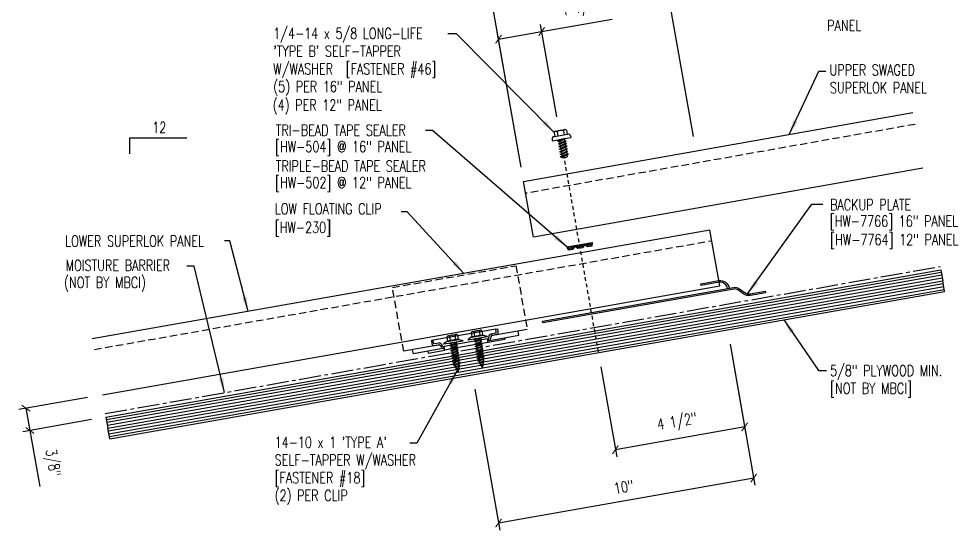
# Model space of a CAD drawing. Header units: inches. Extents: x 74.8 to 129.6, y 61.8 to 102.1.
# Drawn here: x 74.84 to 107.04, y 65.02 to 82.56 of the extents above; entities that cross this region are included whole.
import ezdxf
from ezdxf.enums import TextEntityAlignment as Align

# ---------------------------------------------------------------- set-up
doc = ezdxf.new("R2010")
doc.units = ezdxf.units.IN
doc.header["$MEASUREMENT"] = 0
for name, pattern in [('CENTER2', [1.125, 0.75, -0.125, 0.125, -0.125]), ('DASH2', [0.1875, 0.125, -0.0625]), ('HIDDEN', [0.375, 0.25, -0.125]), ('HIDDEN2', [0.1875, 0.125, -0.0625])]:
    doc.linetypes.add(name, pattern=pattern)
for name, color, linetype in [('BARRIER', 253, 'CENTER2'), ('clip', 5, 'Continuous'), ('DIM', 2, 'Continuous'), ('FASTENER', 9, 'Continuous'), ('MARK', 1, 'Continuous'), ('PANEL', 11, 'Continuous'), ('STLA', 10, 'Continuous'), ('TAPE', 8, 'Continuous'), ('TEXT', 2, 'Continuous'), ('WOOD', 3, 'Continuous')]:
    doc.layers.add(name, color=color, linetype=linetype)
doc.styles.add('ANNTEXT', font='romans.shx', dxfattribs={"height": 0.375})
doc.styles.add('TEXT', font='SIMPLEX', dxfattribs={"width": 0.75, "height": 6})
doc.styles.add('TEXT1', font='ROMANS.shx', dxfattribs={"width": 0.75, "height": 0.375})
doc.dimstyles.new('DETAIL', dxfattribs={"dimscale": 4, "dimtxt": 0.375, "dimasz": 0.0625, "dimexe": 0.0625, "dimexo": 0.125, "dimgap": 0.0625, "dimtad": 1, "dimdec": 4, "dimzin": 3, "dimdsep": 46, "dimlunit": 4, "dimtxsty": 'TEXT1', "dimblk": 'ARCHTICK', "dimcen": 0.0625, "dimclrd": 7, "dimclre": 7, "dimclrt": 2, "dimadec": 0, "dimazin": 0, "dimtfac": 0.59375, "dimtdec": 4, "dimtmove": 0, "dimatfit": 3, "dimfxl": 0, "dimfrac": 2, "dimtolj": 1, "dimtzin": 3, "dimarcsym": 0})
doc.dimstyles.new('DETAIL$7', dxfattribs={"dimscale": 4, "dimtxt": 6, "dimasz": 0.125, "dimexe": 0.0625, "dimexo": 0.125, "dimgap": 0.0625, "dimtad": 1, "dimdec": 5, "dimzin": 3, "dimdsep": 46, "dimlunit": 4, "dimtxsty": 'TEXT', "dimblk": 'ARCHTICK', "dimcen": 0.0625, "dimclrd": 7, "dimclre": 7, "dimclrt": 2, "dimadec": 0, "dimazin": 0, "dimtfac": 0.666667, "dimtdec": 5, "dimtmove": 0, "dimatfit": 3, "dimfxl": 0, "dimfrac": 2, "dimtolj": 1, "dimtzin": 3, "dimarcsym": 0})

# ---------------------------------------------------------------- blocks, each defined once
blk = doc.blocks.new('st10')
at = {"layer": 'FASTENER'}
for p, q in [((-0.217, 0.114), (-0.326, 0.059)), ((-0.326, 0.059), (-0.326, 0.049)), ((-0.326, 0.049), (0.326, 0.049)), ((-0.217, 0.114), (0.217, 0.114)), ((-0.193, 0.137), (0.193, 0.137)), ((-0.193, 0.119), (0.193, 0.119)), ((-0.181, 0.276), (-0.181, 0.137)), ((-0.181, 0.137), (0.181, 0.137)), ((-0.135, 0.302), (0.135, 0.302)), ((-0.129, 0.035), (-0.124, 0.037)), ((-0.096, 0.017), (-0.129, 0.035)), ((-0.129, -0.049), (0.096, 0.015)), ((-0.124, 0.037), (-0.08, 0.037)), ((-0.096, 0.017), (-0.025, 0.037)), ((-0.089, 0.276), (-0.089, 0.137)), ((-0.08, 0.037), (0.08, 0.037)), ((-0.08, 0.021), (-0.08, -0.035)), ((0.08, 0.037), (0.08, 0.011)), ((0.089, 0.276), (0.089, 0.137)), ((0.129, -0.003), (0.096, 0.015)), ((0.181, 0.276), (0.181, 0.137)), ((0.217, 0.114), (0.326, 0.059)), ((0.326, 0.059), (0.326, 0.049)), ((-0.096, -0.068), (-0.129, -0.049)), ((-0.129, -0.134), (0.096, -0.069)), ((-0.096, -0.152), (-0.129, -0.134)), ((-0.129, -0.218), (0.096, -0.154)), ((-0.096, -0.237), (-0.129, -0.218)), ((-0.129, -0.303), (0.096, -0.238)), ((-0.096, -0.321), (-0.129, -0.303)), ((-0.096, -0.068), (0.129, -0.004)), ((-0.096, -0.152), (0.129, -0.088)), ((-0.096, -0.237), (0.129, -0.172)), ((-0.096, -0.321), (0.129, -0.257)), ((-0.08, -0.063), (-0.08, -0.12)), ((-0.08, -0.148), (-0.08, -0.204)), ((-0.08, -0.232), (-0.08, -0.288)), ((-0.08, -0.317), (-0.08, -0.373)), ((0.08, -0.016), (0.08, -0.074)), ((0.08, -0.102), (0.08, -0.158)), ((0.08, -0.186), (0.08, -0.243)), ((0.08, -0.27), (0.08, -0.327)), ((0.129, -0.088), (0.096, -0.069)), ((0.129, -0.172), (0.096, -0.154)), ((0.129, -0.257), (0.096, -0.238)), ((-0.129, -0.387), (0.096, -0.323)), ((-0.096, -0.406), (-0.129, -0.387)), ((-0.129, -0.471), (0.096, -0.407)), ((-0.096, -0.49), (-0.129, -0.471)), ((-0.129, -0.556), (0.096, -0.491)), ((-0.096, -0.575), (-0.129, -0.556)), ((-0.129, -0.64), (0.096, -0.576)), ((-0.096, -0.659), (-0.129, -0.64)), ((-0.096, -0.406), (0.129, -0.341)), ((-0.096, -0.49), (0.129, -0.426)), ((-0.096, -0.575), (0.129, -0.51)), ((-0.096, -0.659), (0.129, -0.595)), ((-0.08, -0.401), (-0.08, -0.457)), ((-0.08, -0.485), (-0.08, -0.542)), ((-0.08, -0.57), (-0.08, -0.626)), ((0.08, -0.355), (0.08, -0.412)), ((0.08, -0.44), (0.08, -0.496)), ((0.08, -0.524), (0.08, -0.58)), ((0.129, -0.341), (0.096, -0.323)), ((0.129, -0.426), (0.096, -0.407)), ((0.129, -0.51), (0.096, -0.491)), ((0.129, -0.595), (0.096, -0.576)), ((-0.121, -0.722), (0.092, -0.662)), ((-0.088, -0.741), (-0.121, -0.722)), ((-0.095, -0.799), (0.071, -0.752)), ((-0.061, -0.818), (-0.095, -0.799)), ((-0.088, -0.741), (0.125, -0.68)), ((-0.063, -0.877), (0.034, -0.847)), ((-0.029, -0.895), (-0.063, -0.877)), ((-0.061, -0.818), (0.104, -0.771)), ((-0.029, -0.895), (0.068, -0.866)), ((0.068, -0.866), (0.034, -0.847)), ((0.104, -0.771), (0.071, -0.752)), ((0.125, -0.68), (0.092, -0.662))]:
    blk.add_line(p, q, dxfattribs=at)
blk.add_lwpolyline([(-0.331, 0.037), (-0.331, 0.049), (0.331, 0.049), (0.331, 0.037)], close=True, dxfattribs=at)
for centre, radius, start, end in [((-0.193, 0.128), 0.00894, 90, 270), ((-0.135, 0.25), 0.0527, 29.8754, 150.1246), ((0, 0.138), 0.164, 56.9974, 123.0026), ((0.135, 0.25), 0.0527, 29.8754, 150.1246), ((0.193, 0.128), 0.00894, 270, 90), ((-0.676, -0.642), 0.757, 358.2537, 2.5109), ((0.676, -0.642), 0.757, 180.9696, 185.1765), ((0.676, -0.642), 0.757, 187.255, 191.3837), ((0.676, -0.642), 0.757, 193.4363, 197.6723), ((0.676, -0.642), 0.757, 199.1495, 206.7351), ((-0.676, -0.642), 0.757, 333.2649, 342.2085), ((-0.676, -0.642), 0.757, 343.5473, 349.3968), ((-0.676, -0.642), 0.757, 351.6648, 356.0901)]:
    blk.add_arc(centre, radius, start, end, dxfattribs=at)
blk = doc.blocks.new('MB_PESBL')
blk.add_lwpolyline([(0.244, -0.128, 0.409426), (0, 0.128), (-0.628, 0.128), (-0.628, 0.187), (0, 0.187, -0.414518), (0.303, -0.128)], format="xyb")
blk.add_lwpolyline([(1.5, -0.503), (0.977, -0.503, -0.198912), (0.76, -0.413), (0.59, -0.242, 0.198912), (0.457, -0.188), (-6.19, -0.188), (-6.19, -0.128), (0.457, -0.128, -0.198912), (0.632, -0.2), (0.803, -0.37, 0.198912), (0.977, -0.443), (1.5, -0.443)], format="xyb", close=True)
blk = doc.blocks.new('_ArchTick')
at = {"color": 0, "linetype": 'ByBlock', "const_width": 0.15}
blk.add_lwpolyline([(-0.5, -0.5), (0.5, 0.5)], dxfattribs=at)
blk = doc.blocks.new('*D15')
at = {"layer": 'DEFPOINTS', "color": 0}
for p in [(99.134, 71.895), (94.702, 71.113), (95.289, 67.785)]:
    blk.add_point(p, dxfattribs=at)
at = {"layer": 'DIM', "color": 7, "lineweight": -2}
for p, q in [((99.221, 71.403), (99.764, 68.321)), ((94.789, 70.621), (95.333, 67.539)), ((99.721, 68.567), (95.289, 67.785))]:
    blk.add_line(p, q, dxfattribs=at)
at = {"layer": 'DIM', "color": 7, "lineweight": -2, "xscale": 0.25, "yscale": 0.25, "zscale": 0.25}
for p, rotation in [((99.721, 68.567), 10.0068631985313), ((95.289, 67.785), 190.0068631985314)]:
    blk.add_blockref('_ArchTick', p, dxfattribs=dict(at, rotation=rotation))
at = {"layer": 'DIM', "color": 2, "insert": (97.412, 68.704), "char_height": 0.375, "attachment_point": 5, "rotation": 10.0069, "style": 'TEXT1'}
blk.add_mtext('\\A1;4 1/2"', dxfattribs=at)
blk = doc.blocks.new('*D16')
at = {"layer": 'DEFPOINTS', "color": 0}
for p in [(96.974, 84.118), (98.052, 78.029), (92.144, 76.983)]:
    blk.add_point(p, dxfattribs=at)
at = {"layer": 'DIM', "color": 7, "lineweight": -2}
for p, q in [((91.066, 83.072), (96.974, 84.118)), ((97.965, 78.522), (96.93, 84.364)), ((92.057, 77.475), (91.022, 83.318))]:
    blk.add_line(p, q, dxfattribs=at)
at = {"layer": 'DIM', "color": 7, "lineweight": -2, "xscale": 0.25, "yscale": 0.25, "zscale": 0.25}
for p, rotation in [((96.974, 84.118), 10.04325831607526), ((91.066, 83.072), 190.0432583160753)]:
    blk.add_blockref('_ArchTick', p, dxfattribs=dict(at, rotation=rotation))
at = {"layer": 'DIM', "color": 2, "insert": (93.937, 84.061), "char_height": 0.375, "attachment_point": 5, "rotation": 10.0433, "style": 'TEXT1'}
blk.add_mtext('\\A1;6"', dxfattribs=at)
blk = doc.blocks.new('*D17')
at = {"layer": 'DEFPOINTS', "color": 0}
for p in [(92.761, 82.12), (93.364, 78.699), (92.144, 76.983)]:
    blk.add_point(p, dxfattribs=at)
at = {"layer": 'DIM', "color": 7, "lineweight": -2}
for p, q in [((92.761, 82.12), (95.184, 82.547)), ((93.278, 79.191), (92.718, 82.367)), ((92.057, 77.475), (91.241, 82.106)), ((91.284, 81.86), (92.761, 82.12))]:
    blk.add_line(p, q, dxfattribs=at)
at = {"layer": 'DIM', "color": 7, "lineweight": -2, "xscale": 0.25, "yscale": 0.25, "zscale": 0.25}
for p, rotation in [((92.761, 82.12), 9.99999999999981), ((91.284, 81.86), 189.9999999999998)]:
    blk.add_blockref('_ArchTick', p, dxfattribs=dict(at, rotation=rotation))
at = {"layer": 'DIM', "color": 2, "insert": (94.126, 82.905), "char_height": 0.375, "attachment_point": 5, "rotation": 10, "style": 'TEXT1'}
blk.add_mtext('\\A1;1 1/2"', dxfattribs=at)
blk = doc.blocks.new('*X5')
at = {"color": 0}
for p, q in [((-0.434, 0.135), (-0.434, 0.135)), ((-0.434, 0.123), (-0.434, 0.123)), ((-0.422, 0.141), (-0.422, 0.141)), ((-0.422, 0.129), (-0.422, 0.129)), ((-0.422, 0.117), (-0.422, 0.117)), ((-0.422, 0.105), (-0.422, 0.105)), ((-0.422, 0.094), (-0.422, 0.094)), ((-0.422, 0.082), (-0.422, 0.082)), ((-0.41, 0.135), (-0.41, 0.135)), ((-0.41, 0.123), (-0.41, 0.123)), ((-0.41, 0.111), (-0.41, 0.111)), ((-0.41, 0.1), (-0.41, 0.1)), ((-0.41, 0.088), (-0.41, 0.088)), ((-0.41, 0.076), (-0.41, 0.076)), ((-0.41, 0.064), (-0.41, 0.064)), ((-0.41, 0.053), (-0.41, 0.053)), ((-0.41, 0.041), (-0.41, 0.041)), ((-0.398, 0.141), (-0.398, 0.141)), ((-0.398, 0.129), (-0.398, 0.129)), ((-0.398, 0.117), (-0.398, 0.117)), ((-0.398, 0.105), (-0.398, 0.105)), ((-0.398, 0.094), (-0.398, 0.094)), ((-0.398, 0.082), (-0.398, 0.082)), ((-0.398, 0.07), (-0.398, 0.07)), ((-0.398, 0.059), (-0.398, 0.059)), ((-0.398, 0.047), (-0.398, 0.047)), ((-0.398, 0.035), (-0.398, 0.035)), ((-0.398, 0.023), (-0.398, 0.023)), ((-0.387, 0.135), (-0.387, 0.135)), ((-0.387, 0.123), (-0.387, 0.123)), ((-0.387, 0.111), (-0.387, 0.111)), ((-0.387, 0.1), (-0.387, 0.1)), ((-0.387, 0.088), (-0.387, 0.088)), ((-0.387, 0.076), (-0.387, 0.076)), ((-0.387, 0.064), (-0.387, 0.064)), ((-0.387, 0.053), (-0.387, 0.053)), ((-0.387, 0.041), (-0.387, 0.041)), ((-0.387, 0.029), (-0.387, 0.029)), ((-0.375, 0.141), (-0.375, 0.141)), ((-0.375, 0.129), (-0.375, 0.129)), ((-0.375, 0.117), (-0.375, 0.117)), ((-0.375, 0.105), (-0.375, 0.105)), ((-0.375, 0.094), (-0.375, 0.094)), ((-0.375, 0.082), (-0.375, 0.082)), ((-0.375, 0.07), (-0.375, 0.07)), ((-0.375, 0.059), (-0.375, 0.059)), ((-0.375, 0.047), (-0.375, 0.047)), ((-0.375, 0.035), (-0.375, 0.035)), ((-0.375, 0.023), (-0.375, 0.023)), ((-0.363, 0.135), (-0.363, 0.135)), ((-0.363, 0.123), (-0.363, 0.123)), ((-0.363, 0.111), (-0.363, 0.111)), ((-0.363, 0.1), (-0.363, 0.1)), ((-0.363, 0.088), (-0.363, 0.088)), ((-0.363, 0.076), (-0.363, 0.076)), ((-0.363, 0.064), (-0.363, 0.064)), ((-0.363, 0.053), (-0.363, 0.053)), ((-0.363, 0.041), (-0.363, 0.041)), ((-0.363, 0.029), (-0.363, 0.029)), ((-0.352, 0.141), (-0.352, 0.141)), ((-0.352, 0.129), (-0.352, 0.129)), ((-0.352, 0.117), (-0.352, 0.117)), ((-0.352, 0.105), (-0.352, 0.105)), ((-0.352, 0.094), (-0.352, 0.094)), ((-0.352, 0.082), (-0.352, 0.082)), ((-0.352, 0.07), (-0.352, 0.07)), ((-0.352, 0.059), (-0.352, 0.059)), ((-0.352, 0.047), (-0.352, 0.047)), ((-0.352, 0.035), (-0.352, 0.035)), ((-0.352, 0.023), (-0.352, 0.023)), ((-0.34, 0.135), (-0.34, 0.135)), ((-0.34, 0.123), (-0.34, 0.123)), ((-0.34, 0.111), (-0.34, 0.111)), ((-0.34, 0.1), (-0.34, 0.1)), ((-0.34, 0.088), (-0.34, 0.088)), ((-0.34, 0.076), (-0.34, 0.076)), ((-0.34, 0.064), (-0.34, 0.064)), ((-0.34, 0.053), (-0.34, 0.053)), ((-0.34, 0.041), (-0.34, 0.041)), ((-0.34, 0.029), (-0.34, 0.029)), ((-0.328, 0.141), (-0.328, 0.141)), ((-0.328, 0.129), (-0.328, 0.129)), ((-0.328, 0.117), (-0.328, 0.117)), ((-0.328, 0.105), (-0.328, 0.105)), ((-0.328, 0.094), (-0.328, 0.094)), ((-0.328, 0.082), (-0.328, 0.082)), ((-0.328, 0.07), (-0.328, 0.07)), ((-0.328, 0.059), (-0.328, 0.059)), ((-0.328, 0.047), (-0.328, 0.047)), ((-0.328, 0.035), (-0.328, 0.035)), ((-0.328, 0.023), (-0.328, 0.023)), ((-0.316, 0.135), (-0.316, 0.135)), ((-0.316, 0.123), (-0.316, 0.123)), ((-0.316, 0.111), (-0.316, 0.111)), ((-0.316, 0.1), (-0.316, 0.1)), ((-0.316, 0.088), (-0.316, 0.088)), ((-0.316, 0.076), (-0.316, 0.076)), ((-0.316, 0.064), (-0.316, 0.064)), ((-0.316, 0.053), (-0.316, 0.053)), ((-0.316, 0.041), (-0.316, 0.041)), ((-0.316, 0.029), (-0.316, 0.029)), ((-0.305, 0.141), (-0.305, 0.141)), ((-0.305, 0.129), (-0.305, 0.129)), ((-0.305, 0.117), (-0.305, 0.117)), ((-0.305, 0.105), (-0.305, 0.105)), ((-0.305, 0.094), (-0.305, 0.094)), ((-0.305, 0.082), (-0.305, 0.082)), ((-0.305, 0.07), (-0.305, 0.07)), ((-0.305, 0.059), (-0.305, 0.059)), ((-0.305, 0.047), (-0.305, 0.047)), ((-0.305, 0.035), (-0.305, 0.035)), ((-0.305, 0.023), (-0.305, 0.023)), ((-0.293, 0.135), (-0.293, 0.135)), ((-0.293, 0.123), (-0.293, 0.123)), ((-0.293, 0.111), (-0.293, 0.111)), ((-0.293, 0.1), (-0.293, 0.1)), ((-0.293, 0.088), (-0.293, 0.088)), ((-0.293, 0.076), (-0.293, 0.076)), ((-0.293, 0.064), (-0.293, 0.064)), ((-0.293, 0.053), (-0.293, 0.053)), ((-0.293, 0.041), (-0.293, 0.041)), ((-0.293, 0.029), (-0.293, 0.029)), ((-0.281, 0.141), (-0.281, 0.141)), ((-0.281, 0.129), (-0.281, 0.129)), ((-0.281, 0.117), (-0.281, 0.117)), ((-0.281, 0.105), (-0.281, 0.105)), ((-0.281, 0.094), (-0.281, 0.094)), ((-0.281, 0.082), (-0.281, 0.082)), ((-0.281, 0.07), (-0.281, 0.07)), ((-0.281, 0.059), (-0.281, 0.059)), ((-0.281, 0.047), (-0.281, 0.047)), ((-0.281, 0.035), (-0.281, 0.035)), ((-0.281, 0.023), (-0.281, 0.023)), ((-0.27, 0.135), (-0.27, 0.135)), ((-0.27, 0.123), (-0.27, 0.123)), ((-0.27, 0.111), (-0.27, 0.111)), ((-0.27, 0.1), (-0.27, 0.1)), ((-0.27, 0.088), (-0.27, 0.088)), ((-0.27, 0.076), (-0.27, 0.076)), ((-0.27, 0.064), (-0.27, 0.064)), ((-0.27, 0.053), (-0.27, 0.053)), ((-0.27, 0.041), (-0.27, 0.041)), ((-0.27, 0.029), (-0.27, 0.029)), ((-0.258, 0.141), (-0.258, 0.141)), ((-0.258, 0.129), (-0.258, 0.129)), ((-0.258, 0.117), (-0.258, 0.117)), ((-0.258, 0.105), (-0.258, 0.105)), ((-0.258, 0.094), (-0.258, 0.094)), ((-0.258, 0.082), (-0.258, 0.082)), ((-0.258, 0.07), (-0.258, 0.07)), ((-0.258, 0.059), (-0.258, 0.059)), ((-0.258, 0.047), (-0.258, 0.047)), ((-0.258, 0.035), (-0.258, 0.035)), ((-0.258, 0.023), (-0.258, 0.023)), ((-0.246, 0.135), (-0.246, 0.135)), ((-0.246, 0.123), (-0.246, 0.123)), ((-0.246, 0.111), (-0.246, 0.111)), ((-0.246, 0.1), (-0.246, 0.1)), ((-0.246, 0.088), (-0.246, 0.088)), ((-0.246, 0.076), (-0.246, 0.076)), ((-0.246, 0.064), (-0.246, 0.064)), ((-0.246, 0.053), (-0.246, 0.053)), ((-0.246, 0.041), (-0.246, 0.041)), ((-0.234, 0.141), (-0.234, 0.141)), ((-0.234, 0.129), (-0.234, 0.129)), ((-0.234, 0.117), (-0.234, 0.117)), ((-0.234, 0.105), (-0.234, 0.105)), ((-0.234, 0.094), (-0.234, 0.094)), ((-0.234, 0.082), (-0.234, 0.082)), ((-0.234, 0.07), (-0.234, 0.07)), ((-0.234, 0.059), (-0.234, 0.059)), ((-0.234, 0.047), (-0.234, 0.047)), ((-0.223, 0.135), (-0.223, 0.135)), ((-0.223, 0.123), (-0.223, 0.123)), ((-0.223, 0.111), (-0.223, 0.111)), ((-0.223, 0.1), (-0.223, 0.1)), ((-0.223, 0.088), (-0.223, 0.088)), ((-0.223, 0.076), (-0.223, 0.076)), ((-0.223, 0.064), (-0.223, 0.064)), ((-0.211, 0.141), (-0.211, 0.141)), ((-0.211, 0.129), (-0.211, 0.129)), ((-0.211, 0.117), (-0.211, 0.117)), ((-0.211, 0.105), (-0.211, 0.105)), ((-0.211, 0.094), (-0.211, 0.094)), ((-0.211, 0.082), (-0.211, 0.082)), ((-0.211, 0.07), (-0.211, 0.07)), ((-0.199, 0.135), (-0.199, 0.135)), ((-0.199, 0.123), (-0.199, 0.123)), ((-0.199, 0.111), (-0.199, 0.111)), ((-0.199, 0.1), (-0.199, 0.1)), ((-0.199, 0.088), (-0.199, 0.088)), ((-0.188, 0.141), (-0.188, 0.141)), ((-0.188, 0.129), (-0.188, 0.129)), ((-0.188, 0.117), (-0.188, 0.117)), ((-0.188, 0.105), (-0.188, 0.105)), ((-0.188, 0.094), (-0.188, 0.094)), ((-0.176, 0.135), (-0.176, 0.135)), ((-0.176, 0.123), (-0.176, 0.123)), ((-0.176, 0.111), (-0.176, 0.111)), ((-0.164, 0.141), (-0.164, 0.141)), ((-0.164, 0.129), (-0.164, 0.129)), ((-0.164, 0.117), (-0.164, 0.117)), ((-0.164, 0.105), (-0.164, 0.105)), ((-0.152, 0.135), (-0.152, 0.135)), ((-0.152, 0.123), (-0.152, 0.123)), ((-0.152, 0.111), (-0.152, 0.111)), ((-0.152, 0.1), (-0.152, 0.1)), ((-0.141, 0.141), (-0.141, 0.141)), ((-0.141, 0.129), (-0.141, 0.129)), ((-0.141, 0.117), (-0.141, 0.117)), ((-0.141, 0.105), (-0.141, 0.105)), ((-0.141, 0.094), (-0.141, 0.094)), ((-0.141, 0.082), (-0.141, 0.082)), ((-0.129, 0.135), (-0.129, 0.135)), ((-0.129, 0.123), (-0.129, 0.123)), ((-0.129, 0.111), (-0.129, 0.111)), ((-0.129, 0.1), (-0.129, 0.1)), ((-0.129, 0.088), (-0.129, 0.088)), ((-0.129, 0.076), (-0.129, 0.076)), ((-0.117, 0.141), (-0.117, 0.141)), ((-0.117, 0.129), (-0.117, 0.129)), ((-0.117, 0.117), (-0.117, 0.117)), ((-0.117, 0.105), (-0.117, 0.105)), ((-0.117, 0.094), (-0.117, 0.094)), ((-0.117, 0.082), (-0.117, 0.082)), ((-0.117, 0.07), (-0.117, 0.07)), ((-0.117, 0.059), (-0.117, 0.059)), ((-0.105, 0.135), (-0.105, 0.135)), ((-0.105, 0.123), (-0.105, 0.123)), ((-0.105, 0.111), (-0.105, 0.111)), ((-0.105, 0.1), (-0.105, 0.1)), ((-0.105, 0.088), (-0.105, 0.088)), ((-0.105, 0.076), (-0.105, 0.076)), ((-0.105, 0.064), (-0.105, 0.064)), ((-0.105, 0.053), (-0.105, 0.053)), ((-0.094, 0.141), (-0.094, 0.141)), ((-0.094, 0.129), (-0.094, 0.129)), ((-0.094, 0.117), (-0.094, 0.117)), ((-0.094, 0.105), (-0.094, 0.105)), ((-0.094, 0.094), (-0.094, 0.094)), ((-0.094, 0.082), (-0.094, 0.082)), ((-0.094, 0.07), (-0.094, 0.07)), ((-0.094, 0.059), (-0.094, 0.059)), ((-0.094, 0.047), (-0.094, 0.047)), ((-0.094, 0.035), (-0.094, 0.035)), ((-0.082, 0.135), (-0.082, 0.135)), ((-0.082, 0.123), (-0.082, 0.123)), ((-0.082, 0.111), (-0.082, 0.111)), ((-0.082, 0.1), (-0.082, 0.1)), ((-0.082, 0.088), (-0.082, 0.088)), ((-0.082, 0.076), (-0.082, 0.076)), ((-0.082, 0.064), (-0.082, 0.064)), ((-0.082, 0.053), (-0.082, 0.053)), ((-0.082, 0.041), (-0.082, 0.041)), ((-0.082, 0.029), (-0.082, 0.029)), ((-0.07, 0.141), (-0.07, 0.141)), ((-0.07, 0.129), (-0.07, 0.129)), ((-0.07, 0.117), (-0.07, 0.117)), ((-0.07, 0.105), (-0.07, 0.105)), ((-0.07, 0.094), (-0.07, 0.094)), ((-0.07, 0.082), (-0.07, 0.082)), ((-0.07, 0.07), (-0.07, 0.07)), ((-0.07, 0.059), (-0.07, 0.059)), ((-0.07, 0.047), (-0.07, 0.047)), ((-0.07, 0.035), (-0.07, 0.035)), ((-0.07, 0.023), (-0.07, 0.023)), ((-0.059, 0.135), (-0.059, 0.135)), ((-0.059, 0.123), (-0.059, 0.123)), ((-0.059, 0.111), (-0.059, 0.111)), ((-0.059, 0.1), (-0.059, 0.1)), ((-0.059, 0.088), (-0.059, 0.088)), ((-0.059, 0.076), (-0.059, 0.076)), ((-0.059, 0.064), (-0.059, 0.064)), ((-0.059, 0.053), (-0.059, 0.053)), ((-0.059, 0.041), (-0.059, 0.041)), ((-0.059, 0.029), (-0.059, 0.029)), ((-0.047, 0.141), (-0.047, 0.141)), ((-0.047, 0.129), (-0.047, 0.129)), ((-0.047, 0.117), (-0.047, 0.117)), ((-0.047, 0.105), (-0.047, 0.105)), ((-0.047, 0.094), (-0.047, 0.094)), ((-0.047, 0.082), (-0.047, 0.082)), ((-0.047, 0.07), (-0.047, 0.07)), ((-0.047, 0.059), (-0.047, 0.059)), ((-0.047, 0.047), (-0.047, 0.047)), ((-0.047, 0.035), (-0.047, 0.035)), ((-0.047, 0.023), (-0.047, 0.023)), ((-0.035, 0.135), (-0.035, 0.135)), ((-0.035, 0.123), (-0.035, 0.123)), ((-0.035, 0.111), (-0.035, 0.111)), ((-0.035, 0.1), (-0.035, 0.1)), ((-0.035, 0.088), (-0.035, 0.088)), ((-0.035, 0.076), (-0.035, 0.076)), ((-0.035, 0.064), (-0.035, 0.064)), ((-0.035, 0.053), (-0.035, 0.053)), ((-0.035, 0.041), (-0.035, 0.041)), ((-0.035, 0.029), (-0.035, 0.029)), ((-0.023, 0.141), (-0.023, 0.141)), ((-0.023, 0.129), (-0.023, 0.129)), ((-0.023, 0.117), (-0.023, 0.117)), ((-0.023, 0.105), (-0.023, 0.105)), ((-0.023, 0.094), (-0.023, 0.094)), ((-0.023, 0.082), (-0.023, 0.082)), ((-0.023, 0.07), (-0.023, 0.07)), ((-0.023, 0.059), (-0.023, 0.059)), ((-0.023, 0.047), (-0.023, 0.047)), ((-0.023, 0.035), (-0.023, 0.035)), ((-0.023, 0.023), (-0.023, 0.023)), ((-0.012, 0.135), (-0.012, 0.135)), ((-0.012, 0.123), (-0.012, 0.123)), ((-0.012, 0.111), (-0.012, 0.111)), ((-0.012, 0.1), (-0.012, 0.1)), ((-0.012, 0.088), (-0.012, 0.088)), ((-0.012, 0.076), (-0.012, 0.076)), ((-0.012, 0.064), (-0.012, 0.064)), ((-0.012, 0.053), (-0.012, 0.053)), ((-0.012, 0.041), (-0.012, 0.041)), ((-0.012, 0.029), (-0.012, 0.029)), ((0, 0.141), (0, 0.141)), ((0, 0.129), (0, 0.129)), ((0, 0.117), (0, 0.117)), ((0, 0.105), (0, 0.105)), ((0, 0.094), (0, 0.094)), ((0, 0.082), (0, 0.082)), ((0, 0.07), (0, 0.07)), ((0, 0.059), (0, 0.059)), ((0, 0.047), (0, 0.047)), ((0, 0.035), (0, 0.035)), ((0, 0.023), (0, 0.023)), ((0.012, 0.135), (0.012, 0.135)), ((0.012, 0.123), (0.012, 0.123)), ((0.012, 0.111), (0.012, 0.111)), ((0.012, 0.1), (0.012, 0.1)), ((0.012, 0.088), (0.012, 0.088)), ((0.012, 0.076), (0.012, 0.076)), ((0.012, 0.064), (0.012, 0.064)), ((0.012, 0.053), (0.012, 0.053)), ((0.012, 0.041), (0.012, 0.041)), ((0.012, 0.029), (0.012, 0.029)), ((0.023, 0.141), (0.023, 0.141)), ((0.023, 0.129), (0.023, 0.129)), ((0.023, 0.117), (0.023, 0.117)), ((0.023, 0.105), (0.023, 0.105)), ((0.023, 0.094), (0.023, 0.094)), ((0.023, 0.082), (0.023, 0.082)), ((0.023, 0.07), (0.023, 0.07)), ((0.023, 0.059), (0.023, 0.059)), ((0.023, 0.047), (0.023, 0.047)), ((0.023, 0.035), (0.023, 0.035)), ((0.023, 0.023), (0.023, 0.023)), ((0.035, 0.135), (0.035, 0.135)), ((0.035, 0.123), (0.035, 0.123)), ((0.035, 0.111), (0.035, 0.111)), ((0.035, 0.1), (0.035, 0.1)), ((0.035, 0.088), (0.035, 0.088)), ((0.035, 0.076), (0.035, 0.076)), ((0.035, 0.064), (0.035, 0.064)), ((0.035, 0.053), (0.035, 0.053)), ((0.035, 0.041), (0.035, 0.041)), ((0.035, 0.029), (0.035, 0.029)), ((0.047, 0.141), (0.047, 0.141)), ((0.047, 0.129), (0.047, 0.129)), ((0.047, 0.117), (0.047, 0.117)), ((0.047, 0.105), (0.047, 0.105)), ((0.047, 0.094), (0.047, 0.094)), ((0.047, 0.082), (0.047, 0.082)), ((0.047, 0.07), (0.047, 0.07)), ((0.047, 0.059), (0.047, 0.059)), ((0.047, 0.047), (0.047, 0.047)), ((0.047, 0.035), (0.047, 0.035)), ((0.047, 0.023), (0.047, 0.023)), ((0.059, 0.135), (0.059, 0.135)), ((0.059, 0.123), (0.059, 0.123)), ((0.059, 0.111), (0.059, 0.111)), ((0.059, 0.1), (0.059, 0.1)), ((0.059, 0.088), (0.059, 0.088)), ((0.059, 0.076), (0.059, 0.076)), ((0.059, 0.064), (0.059, 0.064)), ((0.059, 0.053), (0.059, 0.053)), ((0.059, 0.041), (0.059, 0.041)), ((0.059, 0.029), (0.059, 0.029)), ((0.07, 0.141), (0.07, 0.141)), ((0.07, 0.129), (0.07, 0.129)), ((0.07, 0.117), (0.07, 0.117)), ((0.07, 0.105), (0.07, 0.105)), ((0.07, 0.094), (0.07, 0.094)), ((0.07, 0.082), (0.07, 0.082)), ((0.07, 0.07), (0.07, 0.07)), ((0.07, 0.059), (0.07, 0.059)), ((0.07, 0.047), (0.07, 0.047)), ((0.07, 0.035), (0.07, 0.035)), ((0.07, 0.023), (0.07, 0.023)), ((0.082, 0.135), (0.082, 0.135)), ((0.082, 0.123), (0.082, 0.123)), ((0.082, 0.111), (0.082, 0.111)), ((0.082, 0.1), (0.082, 0.1)), ((0.082, 0.088), (0.082, 0.088)), ((0.082, 0.076), (0.082, 0.076)), ((0.082, 0.064), (0.082, 0.064)), ((0.082, 0.053), (0.082, 0.053)), ((0.082, 0.041), (0.082, 0.041)), ((0.082, 0.029), (0.082, 0.029)), ((0.094, 0.141), (0.094, 0.141)), ((0.094, 0.129), (0.094, 0.129)), ((0.094, 0.117), (0.094, 0.117)), ((0.094, 0.105), (0.094, 0.105)), ((0.094, 0.094), (0.094, 0.094)), ((0.094, 0.082), (0.094, 0.082)), ((0.094, 0.07), (0.094, 0.07)), ((0.094, 0.059), (0.094, 0.059)), ((0.094, 0.047), (0.094, 0.047)), ((0.094, 0.035), (0.094, 0.035)), ((0.105, 0.135), (0.105, 0.135)), ((0.105, 0.123), (0.105, 0.123)), ((0.105, 0.111), (0.105, 0.111)), ((0.105, 0.1), (0.105, 0.1)), ((0.105, 0.088), (0.105, 0.088)), ((0.105, 0.076), (0.105, 0.076)), ((0.105, 0.064), (0.105, 0.064)), ((0.105, 0.053), (0.105, 0.053)), ((0.117, 0.141), (0.117, 0.141)), ((0.117, 0.129), (0.117, 0.129)), ((0.117, 0.117), (0.117, 0.117)), ((0.117, 0.105), (0.117, 0.105)), ((0.117, 0.094), (0.117, 0.094)), ((0.117, 0.082), (0.117, 0.082)), ((0.117, 0.07), (0.117, 0.07)), ((0.117, 0.059), (0.117, 0.059)), ((0.129, 0.135), (0.129, 0.135)), ((0.129, 0.123), (0.129, 0.123)), ((0.129, 0.111), (0.129, 0.111)), ((0.129, 0.1), (0.129, 0.1)), ((0.129, 0.088), (0.129, 0.088)), ((0.129, 0.076), (0.129, 0.076)), ((0.141, 0.141), (0.141, 0.141)), ((0.141, 0.129), (0.141, 0.129)), ((0.141, 0.117), (0.141, 0.117)), ((0.141, 0.105), (0.141, 0.105)), ((0.141, 0.094), (0.141, 0.094)), ((0.141, 0.082), (0.141, 0.082)), ((0.152, 0.135), (0.152, 0.135)), ((0.152, 0.123), (0.152, 0.123)), ((0.152, 0.111), (0.152, 0.111)), ((0.152, 0.1), (0.152, 0.1)), ((0.164, 0.141), (0.164, 0.141)), ((0.164, 0.129), (0.164, 0.129)), ((0.164, 0.117), (0.164, 0.117)), ((0.164, 0.105), (0.164, 0.105)), ((0.176, 0.135), (0.176, 0.135)), ((0.176, 0.123), (0.176, 0.123)), ((0.176, 0.111), (0.176, 0.111)), ((0.188, 0.141), (0.188, 0.141)), ((0.188, 0.129), (0.188, 0.129)), ((0.188, 0.117), (0.188, 0.117)), ((0.188, 0.105), (0.188, 0.105)), ((0.188, 0.094), (0.188, 0.094)), ((0.199, 0.135), (0.199, 0.135)), ((0.199, 0.123), (0.199, 0.123)), ((0.199, 0.111), (0.199, 0.111)), ((0.199, 0.1), (0.199, 0.1)), ((0.199, 0.088), (0.199, 0.088)), ((0.211, 0.141), (0.211, 0.141)), ((0.211, 0.129), (0.211, 0.129)), ((0.211, 0.117), (0.211, 0.117)), ((0.211, 0.105), (0.211, 0.105)), ((0.211, 0.094), (0.211, 0.094)), ((0.211, 0.082), (0.211, 0.082)), ((0.211, 0.07), (0.211, 0.07)), ((0.223, 0.135), (0.223, 0.135)), ((0.223, 0.123), (0.223, 0.123)), ((0.223, 0.111), (0.223, 0.111)), ((0.223, 0.1), (0.223, 0.1)), ((0.223, 0.088), (0.223, 0.088)), ((0.223, 0.076), (0.223, 0.076)), ((0.223, 0.064), (0.223, 0.064)), ((0.234, 0.141), (0.234, 0.141)), ((0.234, 0.129), (0.234, 0.129)), ((0.234, 0.117), (0.234, 0.117)), ((0.234, 0.105), (0.234, 0.105)), ((0.234, 0.094), (0.234, 0.094)), ((0.234, 0.082), (0.234, 0.082)), ((0.234, 0.07), (0.234, 0.07)), ((0.234, 0.059), (0.234, 0.059)), ((0.234, 0.047), (0.234, 0.047)), ((0.246, 0.135), (0.246, 0.135)), ((0.246, 0.123), (0.246, 0.123)), ((0.246, 0.111), (0.246, 0.111)), ((0.246, 0.1), (0.246, 0.1)), ((0.246, 0.088), (0.246, 0.088)), ((0.246, 0.076), (0.246, 0.076)), ((0.246, 0.064), (0.246, 0.064)), ((0.246, 0.053), (0.246, 0.053)), ((0.246, 0.041), (0.246, 0.041)), ((0.258, 0.141), (0.258, 0.141)), ((0.258, 0.129), (0.258, 0.129)), ((0.258, 0.117), (0.258, 0.117)), ((0.258, 0.105), (0.258, 0.105)), ((0.258, 0.094), (0.258, 0.094)), ((0.258, 0.082), (0.258, 0.082)), ((0.258, 0.07), (0.258, 0.07)), ((0.258, 0.059), (0.258, 0.059)), ((0.258, 0.047), (0.258, 0.047)), ((0.258, 0.035), (0.258, 0.035)), ((0.258, 0.023), (0.258, 0.023)), ((0.27, 0.135), (0.27, 0.135)), ((0.27, 0.123), (0.27, 0.123)), ((0.27, 0.111), (0.27, 0.111)), ((0.27, 0.1), (0.27, 0.1)), ((0.27, 0.088), (0.27, 0.088)), ((0.27, 0.076), (0.27, 0.076)), ((0.27, 0.064), (0.27, 0.064)), ((0.27, 0.053), (0.27, 0.053)), ((0.27, 0.041), (0.27, 0.041)), ((0.27, 0.029), (0.27, 0.029)), ((0.281, 0.141), (0.281, 0.141)), ((0.281, 0.129), (0.281, 0.129)), ((0.281, 0.117), (0.281, 0.117)), ((0.281, 0.105), (0.281, 0.105)), ((0.281, 0.094), (0.281, 0.094)), ((0.281, 0.082), (0.281, 0.082)), ((0.281, 0.07), (0.281, 0.07)), ((0.281, 0.059), (0.281, 0.059)), ((0.281, 0.047), (0.281, 0.047)), ((0.281, 0.035), (0.281, 0.035)), ((0.281, 0.023), (0.281, 0.023)), ((0.293, 0.135), (0.293, 0.135)), ((0.293, 0.123), (0.293, 0.123)), ((0.293, 0.111), (0.293, 0.111)), ((0.293, 0.1), (0.293, 0.1)), ((0.293, 0.088), (0.293, 0.088)), ((0.293, 0.076), (0.293, 0.076)), ((0.293, 0.064), (0.293, 0.064)), ((0.293, 0.053), (0.293, 0.053)), ((0.293, 0.041), (0.293, 0.041)), ((0.293, 0.029), (0.293, 0.029)), ((0.305, 0.141), (0.305, 0.141)), ((0.305, 0.129), (0.305, 0.129)), ((0.305, 0.117), (0.305, 0.117)), ((0.305, 0.105), (0.305, 0.105)), ((0.305, 0.094), (0.305, 0.094)), ((0.305, 0.082), (0.305, 0.082)), ((0.305, 0.07), (0.305, 0.07)), ((0.305, 0.059), (0.305, 0.059)), ((0.305, 0.047), (0.305, 0.047)), ((0.305, 0.035), (0.305, 0.035)), ((0.305, 0.023), (0.305, 0.023)), ((0.316, 0.135), (0.316, 0.135)), ((0.316, 0.123), (0.316, 0.123)), ((0.316, 0.111), (0.316, 0.111)), ((0.316, 0.1), (0.316, 0.1)), ((0.316, 0.088), (0.316, 0.088)), ((0.316, 0.076), (0.316, 0.076)), ((0.316, 0.064), (0.316, 0.064)), ((0.316, 0.053), (0.316, 0.053)), ((0.316, 0.041), (0.316, 0.041)), ((0.316, 0.029), (0.316, 0.029)), ((0.328, 0.141), (0.328, 0.141)), ((0.328, 0.129), (0.328, 0.129)), ((0.328, 0.117), (0.328, 0.117)), ((0.328, 0.105), (0.328, 0.105)), ((0.328, 0.094), (0.328, 0.094)), ((0.328, 0.082), (0.328, 0.082)), ((0.328, 0.07), (0.328, 0.07)), ((0.328, 0.059), (0.328, 0.059)), ((0.328, 0.047), (0.328, 0.047)), ((0.328, 0.035), (0.328, 0.035)), ((0.328, 0.023), (0.328, 0.023)), ((0.34, 0.135), (0.34, 0.135)), ((0.34, 0.123), (0.34, 0.123)), ((0.34, 0.111), (0.34, 0.111)), ((0.34, 0.1), (0.34, 0.1)), ((0.34, 0.088), (0.34, 0.088)), ((0.34, 0.076), (0.34, 0.076)), ((0.34, 0.064), (0.34, 0.064)), ((0.34, 0.053), (0.34, 0.053)), ((0.34, 0.041), (0.34, 0.041)), ((0.34, 0.029), (0.34, 0.029)), ((0.352, 0.141), (0.352, 0.141)), ((0.352, 0.129), (0.352, 0.129)), ((0.352, 0.117), (0.352, 0.117)), ((0.352, 0.105), (0.352, 0.105)), ((0.352, 0.094), (0.352, 0.094)), ((0.352, 0.082), (0.352, 0.082)), ((0.352, 0.07), (0.352, 0.07)), ((0.352, 0.059), (0.352, 0.059)), ((0.352, 0.047), (0.352, 0.047)), ((0.352, 0.035), (0.352, 0.035)), ((0.352, 0.023), (0.352, 0.023)), ((0.363, 0.135), (0.363, 0.135)), ((0.363, 0.123), (0.363, 0.123)), ((0.363, 0.111), (0.363, 0.111)), ((0.363, 0.1), (0.363, 0.1)), ((0.363, 0.088), (0.363, 0.088)), ((0.363, 0.076), (0.363, 0.076)), ((0.363, 0.064), (0.363, 0.064)), ((0.363, 0.053), (0.363, 0.053)), ((0.363, 0.041), (0.363, 0.041)), ((0.363, 0.029), (0.363, 0.029)), ((0.375, 0.141), (0.375, 0.141)), ((0.375, 0.129), (0.375, 0.129)), ((0.375, 0.117), (0.375, 0.117)), ((0.375, 0.105), (0.375, 0.105)), ((0.375, 0.094), (0.375, 0.094)), ((0.375, 0.082), (0.375, 0.082)), ((0.375, 0.07), (0.375, 0.07)), ((0.375, 0.059), (0.375, 0.059)), ((0.375, 0.047), (0.375, 0.047)), ((0.375, 0.035), (0.375, 0.035)), ((0.375, 0.023), (0.375, 0.023)), ((0.387, 0.135), (0.387, 0.135)), ((0.387, 0.123), (0.387, 0.123)), ((0.387, 0.111), (0.387, 0.111)), ((0.387, 0.1), (0.387, 0.1)), ((0.387, 0.088), (0.387, 0.088)), ((0.387, 0.076), (0.387, 0.076)), ((0.387, 0.064), (0.387, 0.064)), ((0.387, 0.053), (0.387, 0.053)), ((0.387, 0.041), (0.387, 0.041)), ((0.387, 0.029), (0.387, 0.029)), ((0.398, 0.141), (0.398, 0.141)), ((0.398, 0.129), (0.398, 0.129)), ((0.398, 0.117), (0.398, 0.117)), ((0.398, 0.105), (0.398, 0.105)), ((0.398, 0.094), (0.398, 0.094)), ((0.398, 0.082), (0.398, 0.082)), ((0.398, 0.07), (0.398, 0.07)), ((0.398, 0.059), (0.398, 0.059)), ((0.398, 0.047), (0.398, 0.047)), ((0.398, 0.035), (0.398, 0.035)), ((0.398, 0.023), (0.398, 0.023)), ((0.41, 0.135), (0.41, 0.135)), ((0.41, 0.123), (0.41, 0.123)), ((0.41, 0.111), (0.41, 0.111)), ((0.41, 0.1), (0.41, 0.1)), ((0.41, 0.088), (0.41, 0.088)), ((0.41, 0.076), (0.41, 0.076)), ((0.41, 0.064), (0.41, 0.064)), ((0.41, 0.053), (0.41, 0.053)), ((0.41, 0.041), (0.41, 0.041)), ((0.422, 0.141), (0.422, 0.141)), ((0.422, 0.129), (0.422, 0.129)), ((0.422, 0.117), (0.422, 0.117)), ((0.422, 0.105), (0.422, 0.105)), ((0.422, 0.094), (0.422, 0.094)), ((0.422, 0.082), (0.422, 0.082)), ((0.434, 0.135), (0.434, 0.135)), ((0.434, 0.123), (0.434, 0.123))]:
    blk.add_line(p, q, dxfattribs=at)
blk = doc.blocks.new('TRIBEAD')
at = {"layer": 'TAPE', "color": 9}
blk.add_lwpolyline([(-0.403, 0.018), (-0.442, 0.141), (0.442, 0.141), (0.403, 0.018), (0.26, 0.018), (0.17, 0.109), (0.079, 0.018), (0, 0.018), (-0.079, 0.018), (-0.17, 0.109), (-0.26, 0.018)], close=True, dxfattribs=at)
at = {"layer": 'TAPE', "color": 251}
blk.add_blockref('*X5', (0, 0), dxfattribs=at)
blk = doc.blocks.new('*D18')
at = {"layer": 'DEFPOINTS', "color": 0}
for p in [(99.134, 71.895), (90.386, 70.351), (91.283, 65.271)]:
    blk.add_point(p, dxfattribs=at)
at = {"layer": 'DIM', "color": 7, "lineweight": -2}
for p, q in [((99.221, 71.403), (100.074, 66.568)), ((90.473, 69.859), (91.326, 65.025)), ((100.03, 66.814), (91.283, 65.271))]:
    blk.add_line(p, q, dxfattribs=at)
at = {"layer": 'DIM', "color": 7, "lineweight": -2, "xscale": 0.25, "yscale": 0.25, "zscale": 0.25}
for p, rotation in [((100.03, 66.814), 10.0068631985313), ((91.283, 65.271), 190.0068631985314)]:
    blk.add_blockref('_ArchTick', p, dxfattribs=dict(at, rotation=rotation))
at = {"layer": 'DIM', "color": 2, "insert": (95.574, 66.509), "char_height": 0.375, "attachment_point": 5, "rotation": 10.0069, "style": 'TEXT1'}
blk.add_mtext('\\A1;10"', dxfattribs=at)
blk = doc.blocks.new('*D19')
at = {"layer": 'DEFPOINTS', "color": 0}
for p in [(77.688, 69.666), (77.823, 68.902), (75.218, 68.443)]:
    blk.add_point(p, dxfattribs=at)
at = {"layer": 'DIM', "color": 7, "lineweight": -2}
for p, q in [((77.196, 69.579), (74.837, 69.164)), ((75.083, 69.207), (75.218, 68.443)), ((77.331, 68.815), (74.972, 68.399)), ((75.218, 68.443), (75.557, 66.521))]:
    blk.add_line(p, q, dxfattribs=at)
at = {"layer": 'DIM', "color": 7, "lineweight": -2, "xscale": 0.25, "yscale": 0.25, "zscale": 0.25}
for p, rotation in [((75.083, 69.207), 100), ((75.218, 68.443), 280)]:
    blk.add_blockref('_ArchTick', p, dxfattribs=dict(at, rotation=rotation))
at = {"layer": 'DIM', "color": 2, "insert": (75.959, 67.329), "char_height": 0.375, "attachment_point": 5, "rotation": 280, "style": 'TEXT1'}
blk.add_mtext('\\A1;3/8"', dxfattribs=at)
blk = doc.blocks.new('slopl1')
at = {"layer": 'MARK', "color": 6}
blk.add_lwpolyline([(0, 0), (0, 0.1368), (0.4871, 0.1368)], dxfattribs=at)
at = {"layer": 'MARK', "color": 2, "style": 'TEXT1', "width": 0.75}
blk.add_text('12', height=0.09375, dxfattribs=at).set_placement((0.1909, 0.1779))
blk.add_attdef('SLOPL1', text='', height=0.0938, dxfattribs=at).set_placement((-0.0549, 0.0243), align=Align.RIGHT)
blk = doc.blocks.new('FD-F46')
at = {"layer": 'TEXT', "style": 'TEXT1', "width": 0.75}
for s, p in [('1/4-14 x 5/8 LONG-LIFE', (0.0047, -0.0408)), ("'TYPE B' SELF-TAPPER", (0.0047, -0.1926)), ('W/WASHER', (0.0047, -0.3444)), ('[FASTENER #46]', (0.6255, -0.3444))]:
    blk.add_text(s, height=0.09375, dxfattribs=at).set_placement(p)
blk.add_attdef('(QUANTITY)', (0.0047, -0.4962), '', height=0.0938, dxfattribs=at)
at = {"layer": 'TEXT', "style": 'TEXT1', "flags": 1}
for tag, p in [('Color', (0.0439, -0.665)), ('Calc', (0.0439, -0.665)), ('Opt1', (0.0439, -0.665)), ('Opt2', (0.0439, -0.665)), ('Opt3', (0.0439, -0.665)), ('Description', (0.0439, -0.665)), ('Multiple', (0.0439, -0.665)), ('Part', (0.0439, -0.665)), ('Spare1', (0.0439, -0.8525)), ('Spare2', (0.0439, -0.8525)), ('Spare3', (0.0439, -0.8525)), ('Spare4', (0.0439, -0.8525)), ('Spare5', (0.0439, -0.8525)), ('Spare6', (0.0439, -0.8525)), ('Spare7', (0.0439, -0.8525)), ('Spare8', (0.0439, -0.8525)), ('Spare9', (0.0439, -0.8525)), ('Spare10', (0.0439, -0.8525))]:
    blk.add_attdef(tag, p, '', height=0.0938, dxfattribs=at)
blk = doc.blocks.new('fz46')
at = {"layer": 'FASTENER'}
for p, q in [((-0.331, 0.051), (-0.331, 0.017)), ((-0.331, 0.017), (0.317, 0.017)), ((-0.231, 0.151), (0.217, 0.151)), ((-0.223, 0.285), (-0.223, 0.151)), ((-0.168, 0.317), (0.154, 0.317)), ((-0.147, -0.036), (0.039, 0.017)), ((-0.114, 0.285), (-0.114, 0.151)), ((-0.111, -0.056), (0.132, 0.014)), ((-0.094, 0.017), (-0.094, -0.021)), ((-0.094, 0.017), (0.079, 0.017)), ((0.079, 0.017), (0.125, 0.017)), ((0.099, 0.285), (0.099, 0.151)), ((0.132, 0.014), (0.125, 0.017)), ((0.208, 0.285), (0.208, 0.151)), ((0.317, 0.051), (0.317, 0.017)), ((-0.111, -0.056), (-0.147, -0.036)), ((-0.147, -0.127), (0.096, -0.057)), ((-0.111, -0.147), (-0.147, -0.127)), ((-0.147, -0.218), (0.096, -0.148)), ((-0.111, -0.238), (-0.147, -0.218)), ((-0.147, -0.308), (0.096, -0.239)), ((-0.111, -0.328), (-0.147, -0.308)), ((-0.111, -0.147), (0.132, -0.077)), ((-0.111, -0.238), (0.132, -0.168)), ((-0.111, -0.328), (0.132, -0.259)), ((-0.094, -0.051), (-0.094, -0.111)), ((-0.094, -0.142), (-0.094, -0.202)), ((-0.094, -0.233), (-0.094, -0.293)), ((0.079, -0.002), (0.079, -0.062)), ((0.079, -0.093), (0.079, -0.153)), ((0.079, -0.183), (0.079, -0.244)), ((0.079, -0.274), (0.079, -0.335)), ((0.132, -0.077), (0.096, -0.057)), ((0.132, -0.168), (0.096, -0.148)), ((0.132, -0.259), (0.096, -0.239)), ((-0.147, -0.399), (0.096, -0.33)), ((-0.111, -0.419), (-0.147, -0.399)), ((-0.147, -0.49), (0.096, -0.421)), ((-0.111, -0.51), (-0.147, -0.49)), ((-0.147, -0.581), (0.096, -0.512)), ((-0.111, -0.601), (-0.147, -0.581)), ((-0.111, -0.419), (0.132, -0.35)), ((-0.111, -0.51), (0.132, -0.441)), ((-0.111, -0.601), (0.132, -0.532)), ((-0.094, -0.324), (-0.094, -0.384)), ((-0.094, -0.414), (-0.094, -0.475)), ((-0.094, -0.505), (-0.094, -0.566)), ((-0.094, -0.596), (-0.094, -0.616)), ((-0.007, -0.63), (-0.094, -0.616)), ((-0.007, -0.63), (0.079, -0.616)), ((0.079, -0.365), (0.079, -0.426)), ((0.079, -0.456), (0.079, -0.517)), ((0.079, -0.547), (0.079, -0.616)), ((0.132, -0.35), (0.096, -0.33)), ((0.132, -0.441), (0.096, -0.421)), ((0.132, -0.532), (0.096, -0.512))]:
    blk.add_line(p, q, dxfattribs=at)
for centre, radius, start, end in [((-0.231, 0.051), 0.1, 90.0005, 180.0005), ((-0.168, 0.254), 0.0628, 29.8759, 150.125), ((-0.007, 0.121), 0.196, 56.9979, 123.003), ((0.154, 0.254), 0.0628, 29.8759, 150.125), ((0.217, 0.051), 0.1, 0.0005, 90.0005)]:
    blk.add_arc(centre, radius, start, end, dxfattribs=at)
blk = doc.blocks.new('A$C612A22A5')
at = {"layer": 'clip'}
for points in [[(-1.376, 0.083), (-1.376, 0.023), (-0.789, 0.023), (-0.789, 0.143), (-0.814, 0.143, -0.303371), (-0.838, 0.159), (-0.873, 0.244, 0.30332), (-0.953, 0.297), (-1.103, 0.297, -0.41421), (-1.129, 0.323), (-1.129, 0.423), (-1.189, 0.423), (-1.189, 0.323, 0.414221), (-1.103, 0.237), (-0.953, 0.237, -0.303367), (-0.929, 0.221), (-0.894, 0.136, 0.30332), (-0.814, 0.083), (-0.789, 0.083), (-1.876, 0.083), (-1.876, 0.227)], [(1.299, 0.083), (1.299, 0.023), (0.711, 0.023), (0.711, 0.143), (0.736, 0.143, 0.303371), (0.76, 0.159), (0.795, 0.244, -0.30332), (0.875, 0.297), (1.025, 0.297, 0.41421), (1.051, 0.323), (1.051, 0.423), (1.111, 0.423), (1.111, 0.323, -0.414221), (1.025, 0.237), (0.875, 0.237, 0.303367), (0.851, 0.221), (0.816, 0.136, -0.30332), (0.736, 0.083), (0.711, 0.083), (1.799, 0.083), (1.799, 0.227)]]:
    blk.add_lwpolyline(points, format="xyb", dxfattribs=at)
for points in [[(1.051, 0.423), (-1.129, 0.423)], [(0.711, 0.143), (-0.789, 0.143)], [(-0.439, 0.023), (-0.789, 0.023)], [(0.361, 0.023), (-0.439, 0.023)], [(0.711, 0.023), (0.361, 0.023)]]:
    blk.add_lwpolyline(points, dxfattribs=at)

msp = doc.modelspace()

# ---------------------------------------------------------------- linework, layer by layer
at = {"layer": 'BARRIER'}
msp.add_line((77.80359, 69.02414), (106.42323, 74.06398), dxfattribs=at)
at = {"layer": 'clip', "linetype": 'HIDDEN'}
for p, q in [((87.6459, 73.34581), (91.88057, 74.0925)), ((91.88057, 74.0925), (92.26607, 71.90622)), ((88.0314, 71.15954), (87.6459, 73.34581))]:
    msp.add_line(p, q, dxfattribs=at)
at = {"layer": 'clip'}
for p, q in [((92.26607, 71.90622), (91.02896, 71.68809)), ((89.26852, 71.37767), (88.0314, 71.15954))]:
    msp.add_line(p, q, dxfattribs=at)
at = {"layer": 'FASTENER', "linetype": 'DASH2'}
msp.add_line((93.54292, 77.68658), (94.70202, 71.11298), dxfattribs=at)
at = {"layer": 'PANEL', "color": 8, "linetype": 'HIDDEN2', "ltscale": 2}
for p, q in [((105.56098, 78.93874), (92.21574, 76.57523)), ((77.42977, 71.22129), (98.59472, 74.95084))]:
    msp.add_line(p, q, dxfattribs=at)
at = {"layer": 'PANEL'}
for points in [[(92.14387, 76.98283), (105.48911, 79.34635)], [(105.82589, 77.43637), (92.48074, 75.0723), (92.14387, 76.98283)], [(77.71259, 69.66875), (98.86868, 73.39714), (98.5318, 75.30767), (77.35077, 71.58054)]]:
    msp.add_lwpolyline(points, dxfattribs=at)
at = {"layer": 'WOOD', "color": 3, "linetype": 'CONTINUOUS'}
for p, q in [((77.82613, 68.8968), (106.44509, 73.94663)), ((106.44509, 73.94663), (106.51025, 73.57734)), ((106.57541, 73.20804), (106.51025, 73.57734)), ((77.95646, 68.15821), (106.57541, 73.20804)), ((77.82613, 68.8968), (77.8913, 68.52751)), ((77.95646, 68.15821), (77.8913, 68.52751))]:
    msp.add_line(p, q, dxfattribs=at)
at = {"layer": 'WOOD', "color": 9, "linetype": 'CONTINUOUS'}
for p, q in [((77.83917, 68.82294), (106.45812, 73.87277)), ((77.85654, 68.72447), (106.4755, 73.77429)), ((77.87392, 68.62599), (106.49287, 73.67582)), ((77.8913, 68.52751), (106.51025, 73.57734)), ((77.90867, 68.42903), (106.52763, 73.47886)), ((77.92605, 68.33055), (106.545, 73.38038)), ((77.94343, 68.23207), (106.56238, 73.2819))]:
    msp.add_line(p, q, dxfattribs=at)

# ---------------------------------------------------------------- block references
at = {"layer": 'clip', "color": 54, "rotation": 10.00000000000021}
msp.add_blockref('A$C612A22A5', (90.22659, 71.31559), dxfattribs=at)
at = {"layer": 'FASTENER'}
for name, p, rotation in [('fz46', (93.45697, 78.4176), 10), ('st10', (90.5728, 71.5611), 9.442808118560354), ('st10', (89.73927, 71.41652), 9.442808118560354)]:
    msp.add_blockref(name, p, dxfattribs=dict(at, rotation=rotation))
at = {"layer": 'MARK', "xscale": 4, "yscale": 4, "zscale": 4}
msp.add_blockref('slopl1', (78.6484, 77.93242), dxfattribs=at)
at = {"layer": 'STLA', "rotation": 9.99999999999981}
msp.add_blockref('MB_PESBL', (98.86868, 73.39714), dxfattribs=at)
at = {"layer": 'TAPE', "rotation": 9.976751655529956}
msp.add_blockref('TRIBEAD', (94.08264, 74.67549), dxfattribs=at)
at = {"layer": 'TEXT', "xscale": 4, "yscale": 4, "zscale": 4}
msp.add_blockref('FD-F46', (83.5416, 82.03042), dxfattribs=at).add_auto_attribs({'(QUANTITY)': '(5) PER 16" PANEL'})

# ---------------------------------------------------------------- texts
at = {"layer": 'TEXT', "width": 0.75}
for s, style, p in [('PANEL', 'TEXT1', (102.55124, 82.14076)), ('UPPER SWAGED', 'TEXT1', (102.6312, 80.61263)), ('SUPERLOK PANEL', 'TEXT1', (102.64291, 80.00549)), ('(4) PER 12" PANEL', 'TEXT1', (83.54221, 79.4119)), ('TRI-BEAD TAPE SEALER', 'TEXT1', (83.64606, 78.55047)), ('[HW-504] @ 16" PANEL', 'TEXT1', (83.6239, 77.98568)), ('TRIPLE-BEAD TAPE SEALER', 'TEXT1', (83.64606, 77.32013)), ('[HW-502] @ 12" PANEL', 'TEXT1', (83.6239, 76.75534)), ('BACKUP PLATE', 'TEXT1', (102.64765, 75.99447)), ('LOW FLOATING CLIP', 'ANNTEXT', (83.61421, 75.85479)), ('[HW-7766] 16" PANEL', 'TEXT1', (102.63978, 75.43374)), ('[HW-230]', 'ANNTEXT', (83.61421, 75.2177)), ('LOWER SUPERLOK PANEL', 'TEXT1', (76.42514, 74.7476)), ('[HW-7764] 12" PANEL', 'TEXT1', (102.65388, 74.79998)), ('MOISTURE BARRIER', 'TEXT1', (76.44247, 73.91584)), ('(NOT BY MBCI)', 'TEXT1', (76.3892, 73.33098)), ('5/8" PLYWOOD MIN.', 'TEXT1', (102.64888, 70.30667)), ('[NOT BY MBCI]', 'TEXT1', (102.64888, 69.69953)), ("14-10 x 1 'TYPE A'", 'TEXT1', (83.60791, 67.85049)), ('SELF-TAPPER W/WASHER', 'TEXT1', (83.60791, 67.24335)), ('[FASTENER #18]', 'TEXT1', (83.60791, 66.63621)), ('(2) PER CLIP', 'TEXT1', (83.60791, 66.02906))]:
    msp.add_text(s, height=0.375, dxfattribs=dict(at, style=style)).set_placement(p)

# ---------------------------------------------------------------- dimensions: what is measured, and where the dimension line sits
at = {"layer": 'DIM'}
for p1, p2, distance, picture, middle in [((92.14387, 76.98283), (98.05193, 78.02918), 6.18352, '*D16', (93.93702, 84.06074)), ((99.13363, 71.89494), (94.70209, 71.11299), 3.37905, '*D15', (97.41193, 68.70388))]:
    dim = msp.add_aligned_dim(p1=p1, p2=p2, distance=distance, dimstyle='DETAIL', dxfattribs=at)
    dim.commit()
    dim.dimension.update_dxf_attribs({"geometry": picture, "text_midpoint": middle})
dim = msp.add_linear_dim(base=(92.76112, 82.12035), p1=(92.14387, 76.98283), p2=(93.3644, 78.699), angle=10, dimstyle='DETAIL', dxfattribs=at)
dim.commit()
dim.dimension.update_dxf_attribs({"geometry": '*D17', "text_midpoint": (94.21855, 82.37733), "dimtype": 160})
dim = msp.add_aligned_dim(p1=(99.13363, 71.89494), p2=(90.38616, 70.35144), distance=5.15914, text='10"', dimstyle='DETAIL', dxfattribs=at)
dim.commit()
dim.dimension.update_dxf_attribs({"geometry": '*D18', "text_midpoint": (95.57415, 66.50855)})
dim = msp.add_linear_dim(base=(75.21827, 68.44254), p1=(77.6883, 69.66631), p2=(77.8231, 68.90185), angle=280, text='3/8"', dimstyle='DETAIL', dxfattribs=at)
dim.commit()
dim.dimension.update_dxf_attribs({"geometry": '*D19', "text_midpoint": (75.43107, 67.23572), "dimtype": 161})

# ---------------------------------------------------------------- leaders
for points in [[(101.24692, 78.59503), (102.26409, 80.76022), (102.49849, 80.76022)], [(93.62283, 74.73805), (89.0179, 78.72335), (88.78316, 78.72335)], [(99.82153, 73.13084), (102.02894, 76.20457), (102.39729, 76.20457)], [(90.09766, 73.82355), (88.15431, 75.943), (87.94091, 75.943)], [(82.69486, 72.52092), (82.0758, 74.94023), (81.88868, 74.94023)], [(81.88835, 69.74345), (80.84718, 74.08006), (80.59972, 74.08006)], [(101.06054, 72.23494), (102.2466, 70.49869), (102.53123, 70.49869)], [(89.86365, 70.5029), (88.47792, 68.00763), (88.23734, 68.00763)]]:
    msp.add_leader(points, dimstyle='DETAIL$7')
at = {"layer": 'TEXT', "color": 7}
msp.add_leader([(93.20197, 78.65105), (89.84109, 82.04405), (89.54995, 82.04405)], dimstyle='DETAIL$7', dxfattribs=at)

doc.saveas('drawing.dxf')
